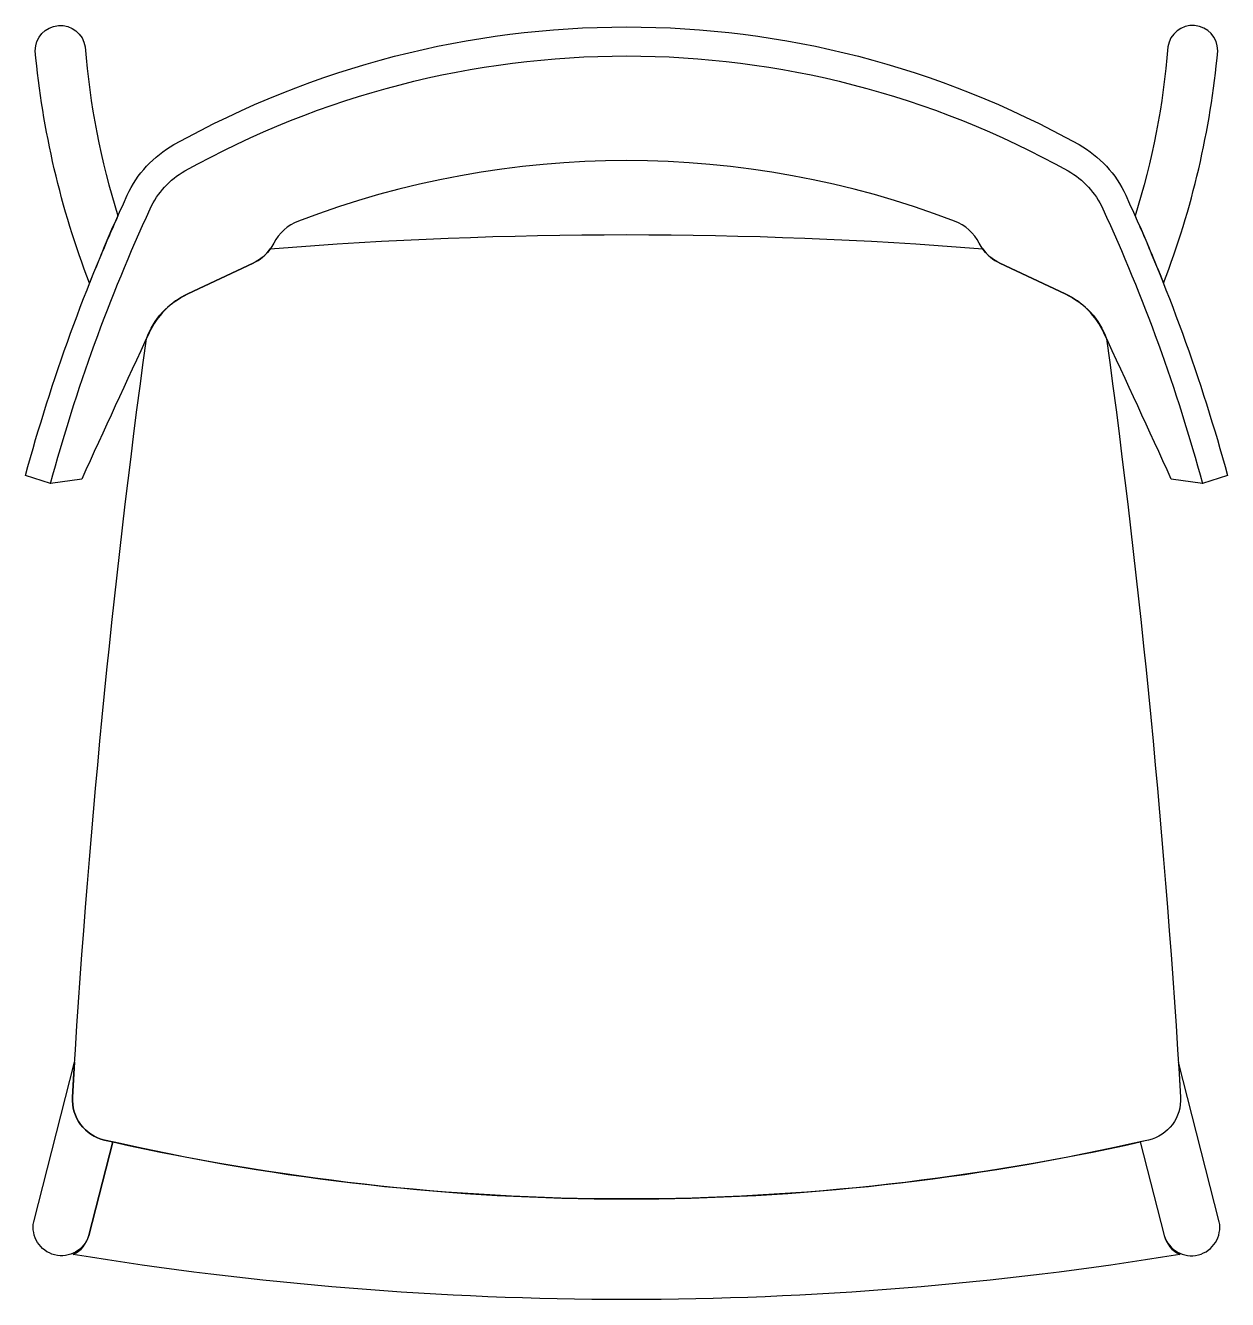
# Model space of a CAD drawing. Header units: millimetres. Extents: x -233 to 233, y -247 to 247.
import ezdxf

# ---------------------------------------------------------------- set-up
doc = ezdxf.new("R2010")
doc.units = ezdxf.units.MM
doc.header["$LTSCALE"] = 0.001

msp = doc.modelspace()

# ---------------------------------------------------------------- linework, layer by layer
for points in [[(-207.9, 146.86, -0.069624), (-228.9, 236.76, -0.93641), (-209.6, 238.26, 0.05639), (-196.9, 172.86, 0.010089), (-207.9, 146.86)], [(207.9, 146.86, 0.069624), (228.9, 236.76, 0.93641), (209.6, 238.26, -0.05639), (196.9, 172.86, -0.010089), (207.9, 146.86)], [(-232.7, 72.36, -0.04132), (-193.3, 180.86, -0.159034), (-175.2, 200.46, -0.260082), (175.2, 200.46, -0.159034), (193.3, 180.86, -0.04132), (232.7, 72.36), (223, 69.26), (210.9, 70.96, 0.002551), (184.8, 127.66, 0.175773), (169.9, 142.66), (144.6, 154.56, -0.167891), (136.6, 162.26, 0.185147), (127, 170.86, 0.184328), (-127, 170.86, 0.185147), (-136.6, 162.26, -0.167891), (-144.6, 154.56), (-169.9, 142.66, 0.175773), (-184.8, 127.66, 0.002551), (-210.9, 70.96), (-223, 69.26), (-232.7, 72.36)], [(-223, 69.26, -0.041765), (-184.4, 175.66, -0.158722), (-171, 190.26, -0.260319), (171, 190.26, -0.158722), (184.4, 175.66, -0.041765), (223, 69.26)], [(-202.1, -184.84, -0.367467), (-214.5, -168.24, -0.018974), (-185.9, 125.26, -0.198112), (-169.9, 142.66), (-144.6, 154.56, 0.130604), (-137.9, 160.16, -0.039495), (137.9, 160.16, 0.130604), (144.6, 154.56), (169.9, 142.66, -0.198112), (185.9, 125.26, -0.018974), (214.5, -168.24, -0.367467), (202.1, -184.84, -0.112893), (-202.1, -184.84)], [(-198.9, -185.54), (-208.2, -221.84, -0.952388), (-229.5, -216.44), (-213.7, -154.64), (-214.5, -168.24, 0.367467), (-202.1, -184.84), (-198.9, -185.54)], [(198.9, -185.54), (208.2, -221.84, 0.952388), (229.5, -216.44), (213.7, -154.64), (214.5, -168.24, -0.367467), (202.1, -184.84), (198.9, -185.54)], [(198.9, -185.54), (208.2, -221.84, 0.225697), (214.2, -229.14, -0.081372), (-214.2, -229.14, 0.225697), (-208.2, -221.84), (-198.9, -185.54, 0.111061), (198.9, -185.54)]]:
    msp.add_lwpolyline(points, format="xyb")

doc.saveas('drawing.dxf')
